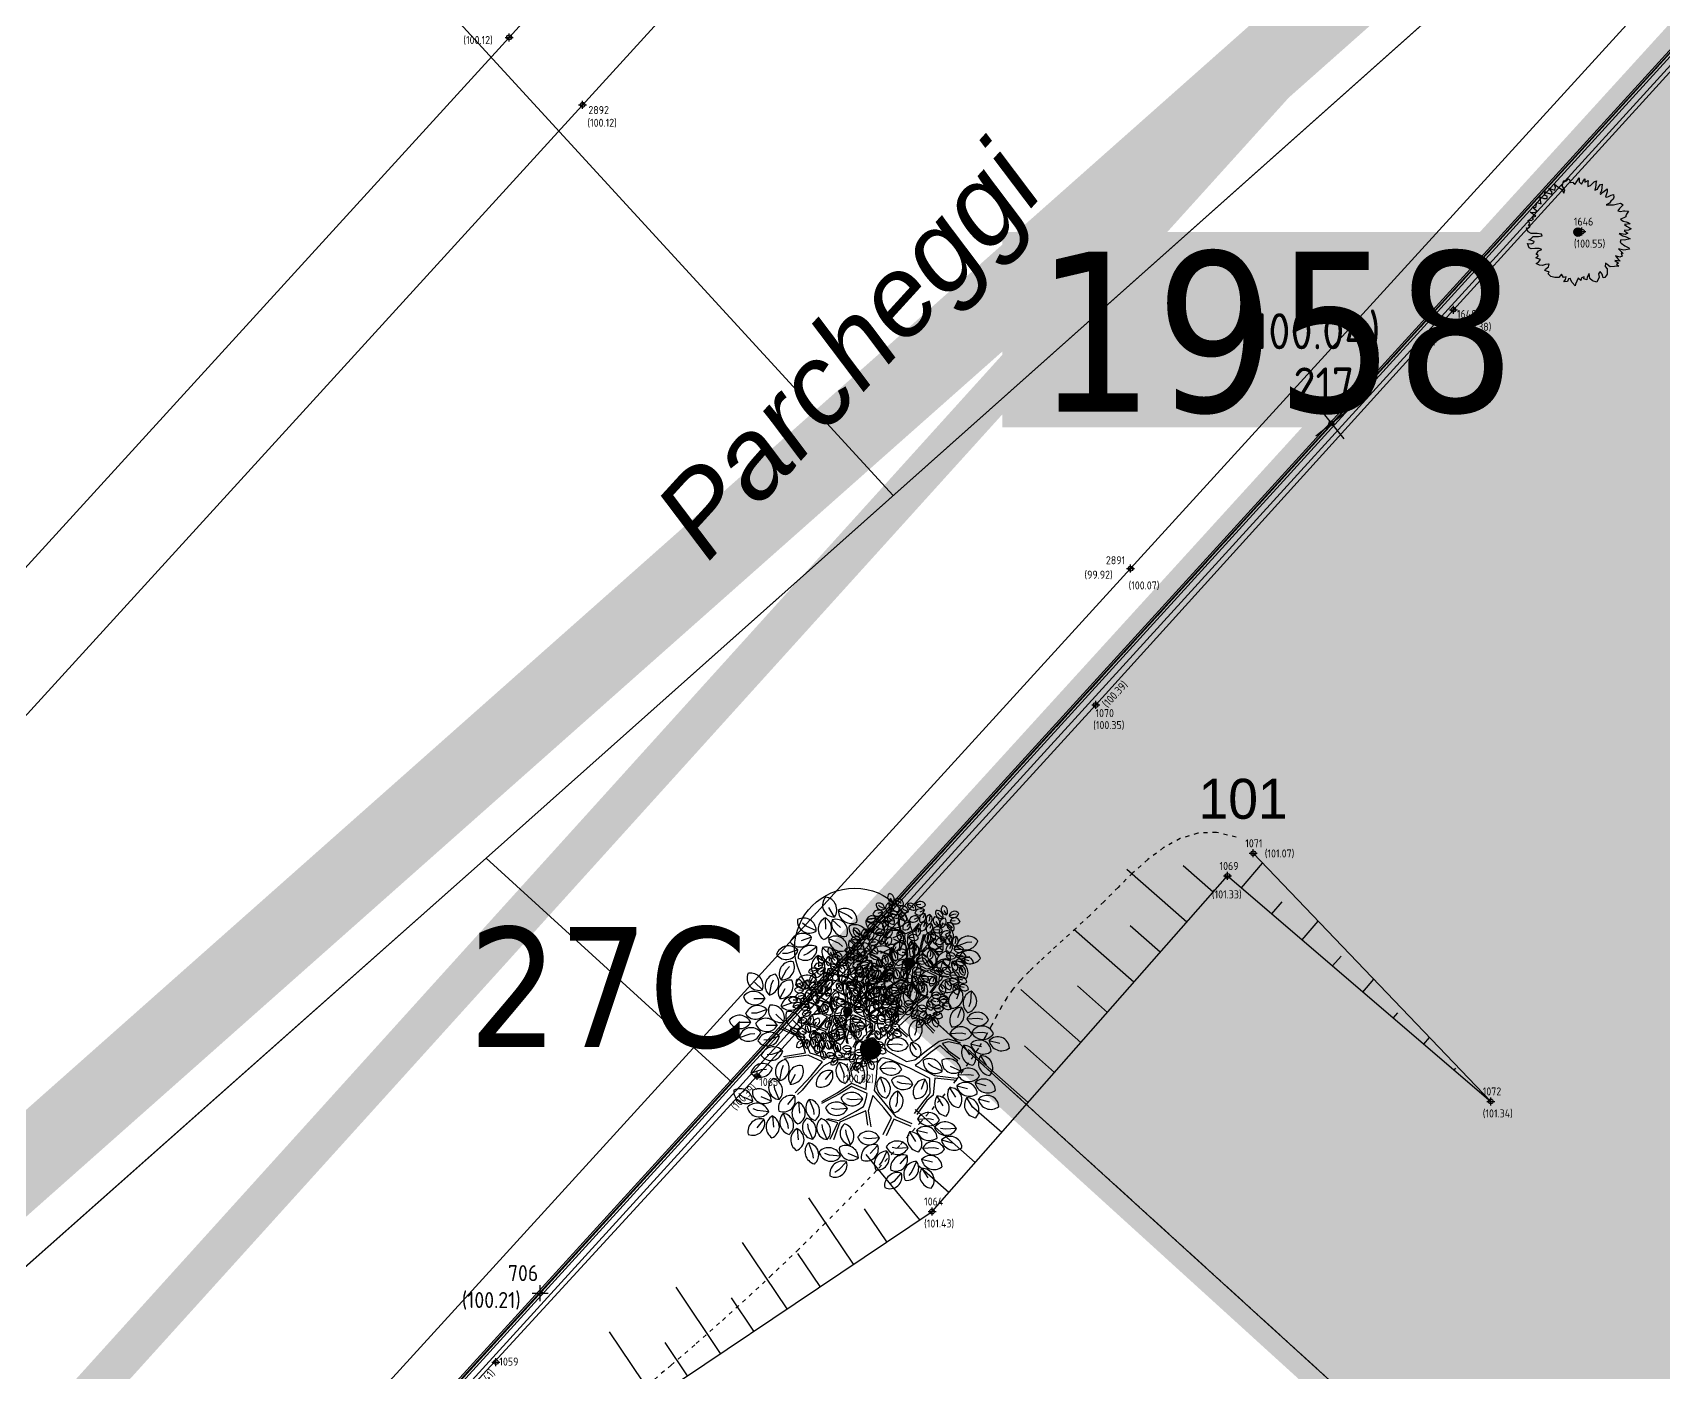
# Model space of a CAD drawing. Extents: x 9555 to 11275, y -8412 to -6382.
# Drawn here: x 10124.64 to 10165.41, y -8019.23 to -7985.74 of the extents above; entities that cross this region are included whole.
import ezdxf

# ---------------------------------------------------------------- set-up
doc = ezdxf.new("R2010")
doc.units = 0
doc.header["$MEASUREMENT"] = 0
doc.header["$XCLIPFRAME"] = 2
doc.header["$PDMODE"] = 33
doc.header["$PDSIZE"] = 0.12
for name, pattern in [('DASHEDX2', [1.5, 1, -0.5]), ('DOT2', [0.125, 0, -0.125]), ('PHANTOM2', [1.25, 0.625, -0.125, 0.125, -0.125, 0.125, -0.125]), ('TRATTEGGIATA', [0.75, 0.5, -0.25])]:
    doc.linetypes.add(name, pattern=pattern)
doc.layers.get('0').update_dxf_attribs({"color": 53, "lineweight": 50})
for name, color, linetype in [('01_PROG', 7, 'Continuous'), ('02_CAT', 7, 'Continuous'), ('Conf Lotti-Retino', 253, 'Continuous'), ('Conf Lotti_xLIMITE Comparto', 30, 'DASHEDX2'), ('Conf-N', 7, 'Continuous'), ('Conf-P', 2, 'Continuous'), ('Conf_PropPlla(1^Visura)-03_Retino', 81, 'Continuous'), ('Fgl-Cat_Txt-DivisioneAllegati', 161, 'DASHEDX2'), ('GE_9632-NOME_P', 8, 'Continuous'), ('GE_9632-PUNTI', 8, 'Continuous'), ('GE_9632-QUOTE_P', 8, 'Continuous'), ('GE_9632-SIMBOLI', 8, 'Continuous'), ('GEI-Nome_P', 6, 'Continuous'), ('GEI-Punti', 7, 'Continuous'), ('Gei-Punti_3D', 3, 'Continuous'), ('GEI-Quote_P', 3, 'Continuous'), ('GEI-Simboli', 6, 'Continuous'), ('Immagine', 181, 'Continuous'), ('Ril-Albero', 104, 'Continuous'), ('Ril-Muro', 6, 'Continuous'), ('Ril-Strada', 4, 'Continuous'), ('Ril_PQ1-Ciglio', 72, 'Continuous'), ('Ril_PQ1-CLV', 62, 'DOT2'), ('Ril_PQ1-Piede', 74, 'Continuous'), ('Ril_PQ1-Scarpate', 65, 'Continuous')]:
    doc.layers.add(name, color=color, linetype=linetype)
for name, color, linetype, lineweight in [('Conf Lotti', 2, 'PHANTOM2', 30), ('Fgl.957C_Estratto', 154, 'Continuous', 30), ('Fgl.957E_Estratto', 5, 'Continuous', 30), ('Fr02 Fgl. 957E', 150, 'Continuous', 30), ('Ril-Albero_Tronco', 3, 'Continuous', 35), ('x Area Rilievo', 1, 'Continuous', 15)]:
    doc.layers.add(name, color=color, linetype=linetype, lineweight=lineweight)
doc.layers.add('Gei-Nome_p(OFF)', color=251, linetype='Continuous', plot=False)
doc.styles.add('ArialCorsivo', font='ariali.ttf')
doc.styles.get("Standard").update_dxf_attribs({"font": 'isocp.shx'})
doc.styles.add('Tahoma', font='tahoma.ttf')
doc.styles.add('Univcl', font='UNIVCL.shx')
picture_1 = doc.add_image_def('image2.png', size_in_pixel=(4950, 3510))
picture_2 = doc.add_image_def('image3.png', size_in_pixel=(3510, 4950))

# ---------------------------------------------------------------- blocks, each defined once
blk = doc.blocks.new('ALB_02Generico')
at = {"layer": 'Ril-Albero'}
blk.add_lwpolyline([(-0.088, 1.527), (-0.035, 1.617), (0.037, 1.727), (0.041, 1.607), (0.111, 1.534), (0.164, 1.623), (0.226, 1.697), (0.221, 1.593), (0.332, 1.652), (0.317, 1.564), (0.314, 1.459), (0.4, 1.486), (0.516, 1.609), (0.591, 1.64), (0.569, 1.567), (0.568, 1.515), (0.562, 1.411), (0.54, 1.338), (0.627, 1.365), (0.645, 1.425), (0.726, 1.519), (0.77, 1.532), (0.749, 1.328), (0.707, 1.236), (0.724, 1.204), (0.744, 1.224), (0.799, 1.274), (0.885, 1.34), (0.935, 1.378), (0.933, 1.286), (0.904, 1.189), (0.886, 1.128), (0.923, 1.117), (0.981, 1.139), (1.06, 1.181), (1.132, 1.199), (1.147, 1.115), (1.129, 1.055), (1.054, 0.985), (1.008, 0.92), (0.901, 0.872), (1.137, 0.868), (1.267, 0.907), (1.363, 0.919), (1.441, 0.869), (1.329, 0.757), (1.279, 0.68), (1.364, 0.654), (1.451, 0.681), (1.502, 0.678), (1.62, 0.669), (1.55, 0.571), (1.535, 0.523), (1.525, 0.487), (1.462, 0.453), (1.359, 0.418), (1.444, 0.353), (1.542, 0.324), (1.601, 0.306), (1.667, 0.259), (1.492, 0.245), (1.553, 0.188), (1.642, 0.134), (1.699, 0.104), (1.62, 0.062), (1.472, 0.054), (1.546, -0.009), (1.591, -0.035), (1.513, -0.077), (1.312, -0.043), (1.434, -0.119), (1.543, -0.152), (1.668, -0.216), (1.486, -0.254), (1.37, -0.245), (1.348, -0.318), (1.376, -0.353), (1.496, -0.442), (1.621, -0.507), (1.649, -0.541), (1.466, -0.579), (1.293, -0.539), (1.45, -0.679), (1.386, -0.673), (1.408, -0.773), (1.333, -0.802), (1.2, -0.762), (1.279, -0.852), (1.35, -0.926), (1.184, -0.902), (1.291, -0.987), (1.228, -1.022), (1.302, -1.083), (1.03, -1.107), (0.932, -1.037), (0.879, -0.994), (0.875, -1.099), (0.932, -1.17), (0.932, -1.342), (0.859, -1.451), (0.804, -1.461), (0.773, -1.345), (0.706, -1.26), (0.656, -1.337), (0.68, -1.437), (0.603, -1.599), (0.471, -1.559), (0.377, -1.478), (0.356, -1.326), (0.296, -1.439), (0.283, -1.528), (0.189, -1.487), (0.196, -1.423), (0.117, -1.465), (0.091, -1.549), (0.008, -1.471), (-0.074, -1.658), (-0.092, -1.719), (-0.179, -1.613), (-0.222, -1.535), (-0.231, -1.479), (-0.303, -1.496), (-0.328, -1.581), (-0.448, -1.585), (-0.399, -1.508), (-0.373, -1.423), (-0.46, -1.449), (-0.519, -1.339), (-0.604, -1.446), (-0.736, -1.445), (-0.859, -1.42), (-0.95, -1.327), (-0.921, -1.271), (-0.969, -1.256), (-1.053, -1.23), (-1.039, -1.182), (-0.938, -1.107), (-0.912, -1.023), (-0.94, -1.027), (-1.035, -1.037), (-1.135, -1.061), (-1.227, -1.059), (-1.328, -1.002), (-1.261, -0.957), (-1.196, -0.87), (-1.257, -0.852), (-1.342, -0.826), (-1.266, -0.757), (-1.283, -0.725), (-1.333, -0.71), (-1.26, -0.601), (-1.153, -0.553), (-1.237, -0.528), (-1.37, -0.528), (-1.49, -0.531), (-1.558, -0.497), (-1.61, -0.362), (-1.494, -0.372), (-1.407, -0.345), (-1.393, -0.296), (-1.478, -0.271), (-1.561, -0.245), (-1.498, -0.211), (-1.425, -0.141), (-1.253, -0.14), (-1.141, -0.122), (-1.163, -0.062), (-1.303, -0.046), (-1.488, -0.044), (-1.589, 0.013), (-1.644, 0.136), (-1.58, 0.13), (-1.525, 0.18), (-1.582, 0.21), (-1.529, 0.259), (-1.583, 0.382), (-1.496, 0.368), (-1.417, 0.41), (-1.467, 0.466), (-1.347, 0.508), (-1.519, 0.639), (-1.379, 0.624), (-1.312, 0.669), (-1.458, 0.793), (-1.342, 0.785), (-1.308, 0.946), (-1.175, 0.906), (-1.212, 1.128), (-1.083, 1.076), (-0.98, 1.071), (-0.982, 1.151), (-1.078, 1.18), (-1.042, 1.301), (-0.977, 1.255), (-0.879, 1.225), (-0.844, 1.215), (-0.826, 1.275), (-0.933, 1.401), (-0.848, 1.375), (-0.739, 1.342), (-0.714, 1.427), (-0.749, 1.53), (-0.642, 1.444), (-0.52, 1.368), (-0.452, 1.242), (-0.419, 1.35), (-0.499, 1.481), (-0.448, 1.65), (-0.42, 1.615), (-0.359, 1.636), (-0.302, 1.698), (-0.273, 1.663), (-0.243, 1.588), (-0.147, 1.598), (-0.145, 1.559)], close=True, dxfattribs=at)
at = {"layer": 'Ril-Albero', "const_width": 0.113, "flags": 128}
blk.add_lwpolyline([(-0.056, 0, 1), (0.056, 0, 1)], format="xyb", close=True, dxfattribs=at)
blk = doc.blocks.new('ALB_OLMO')
at = {"layer": 'Ril-Albero'}
h = blk.add_hatch(color=256, dxfattribs=at)
edge = h.paths.add_edge_path()
edge.add_arc((0, 0), 0.1, 0, 360)
for p, q in [((-0.491, 1.416), (-0.485, 1.295)), ((-0.389, 1.424), (-0.449, 1.529)), ((-0.348, 1.494), (-0.238, 1.442)), ((-0.238, 1.442), (-0.199, 1.408)), ((-0.695, 1.326), (-0.735, 1.359)), ((-0.585, 1.275), (-0.695, 1.326)), ((-0.414, 1.396), (-0.325, 1.313)), ((-0.139, 1.255), (-0.179, 1.288)), ((-0.029, 1.204), (-0.139, 1.255)), ((-0.052, 1.384), (0.058, 1.331)), ((0.058, 1.331), (0.097, 1.298)), ((0.14, 1.382), (0.261, 1.387)), ((0.347, 1.248), (0.237, 1.197)), ((0.872, 1.134), (0.811, 1.239)), ((-0.784, 1.069), (-0.899, 1.032)), ((-0.636, 1.206), (-0.75, 1.167)), ((-0.58, 1.102), (-0.677, 1.029)), ((-0.519, 1.096), (-0.431, 1.013)), ((-0.453, 1.194), (-0.344, 1.142)), ((-0.344, 1.142), (-0.304, 1.108)), ((-0.23, 1.174), (-0.142, 1.091)), ((0.216, 1.08), (0.106, 1.029)), ((0.357, 1.169), (0.314, 1.056)), ((0.473, 1.146), (0.466, 1.025)), ((0.691, 1.14), (0.662, 1.184)), ((0.78, 1.059), (0.691, 1.14)), ((0.928, 1.111), (1.042, 1.152)), ((1.042, 1.152), (1.094, 1.156)), ((-0.899, 1.032), (-0.951, 1.029)), ((-0.909, 0.853), (-0.874, 0.891)), ((-0.677, 1.029), (-0.725, 1.01)), ((-0.565, 1.008), (-0.56, 0.887)), ((0.011, 0.952), (-0.067, 0.859)), ((0.369, 0.97), (0.326, 0.856)), ((0.466, 1.025), (0.45, 0.975)), ((0.517, 0.927), (0.474, 0.813)), ((0.684, 0.877), (0.624, 0.981)), ((0.752, 0.835), (0.782, 0.952)), ((0.884, 0.943), (0.974, 0.862)), ((0.951, 0.995), (1.073, 0.999)), ((-1.166, 0.638), (-1.254, 0.721)), ((-1.07, 0.7), (-1.049, 0.747)), ((-0.966, 0.746), (-0.909, 0.853)), ((-0.811, 0.693), (-0.697, 0.732)), ((-0.697, 0.732), (-0.645, 0.735)), ((-0.549, 0.601), (-0.493, 0.708)), ((-0.493, 0.708), (-0.458, 0.746)), ((-0.287, 0.72), (-0.208, 0.628)), ((0.207, 0.82), (0.205, 0.728)), ((0.51, 0.728), (0.563, 0.652)), ((0.542, 0.784), (0.663, 0.787)), ((0.663, 0.787), (0.714, 0.775)), ((0.96, 0.728), (0.85, 0.677)), ((0.974, 0.862), (1.002, 0.819)), ((-1.138, 0.543), (-1.259, 0.541)), ((-1.09, 0.581), (-1.07, 0.7)), ((-0.978, 0.544), (-0.922, 0.652)), ((-0.674, 0.436), (-0.654, 0.555)), ((-0.654, 0.555), (-0.633, 0.602)), ((-0.208, 0.628), (-0.186, 0.581)), ((-0.025, 0.604), (0.096, 0.607)), ((0.433, 0.582), (0.417, 0.533)), ((0.44, 0.703), (0.433, 0.582)), ((0.829, 0.56), (0.719, 0.509)), ((0.97, 0.65), (0.927, 0.536)), ((1.086, 0.626), (1.079, 0.505)), ((-1.232, 0.388), (-1.284, 0.385)), ((-1.117, 0.426), (-1.232, 0.388)), ((-0.936, 0.292), (-1.024, 0.376)), ((-0.966, 0.46), (-0.851, 0.499)), ((-0.851, 0.499), (-0.8, 0.503)), ((-0.561, 0.399), (-0.506, 0.507)), ((-0.369, 0.283), (-0.313, 0.391)), ((0.047, 0.513), (0.045, 0.42)), ((0.157, 0.415), (0.15, 0.294)), ((0.982, 0.45), (0.939, 0.336)), ((1.079, 0.505), (1.063, 0.455)), ((-1.292, 0.286), (-1.413, 0.285)), ((-1.005, 0.254), (-1.127, 0.252)), ((-0.749, 0.223), (-0.837, 0.306)), ((-0.612, 0.188), (-0.567, 0.076)), ((-0.387, 0.276), (-0.341, 0.163)), ((-0.056, 0.248), (-0.177, 0.247)), ((0.492, 0.195), (0.476, 0.145)), ((0.499, 0.316), (0.492, 0.195)), ((1.039, 0.324), (1.16, 0.331)), ((1.092, 0.175), (1.213, 0.182)), ((1.16, 0.331), (1.211, 0.32)), ((1.213, 0.182), (1.264, 0.172)), ((-1.416, 0.125), (-1.301, 0.164)), ((-1.301, 0.164), (-1.249, 0.168)), ((-1.1, 0.099), (-1.152, 0.096)), ((-0.985, 0.137), (-1.1, 0.099)), ((-0.567, 0.076), (-0.56, 0.024)), ((-0.341, 0.163), (-0.334, 0.112)), ((0.174, 0.048), (0.295, 0.055)), ((0.295, 0.055), (0.346, 0.045)), ((0.439, 0.068), (0.492, -0.008)), ((0.858, 0.168), (0.979, 0.175)), ((0.979, 0.175), (1.03, 0.165)), ((1.004, 0.038), (1.068, -0.065)), ((1.081, 0.057), (1.199, 0.027)), ((1.279, 0.092), (1.396, 0.063)), ((-1.064, -0.058), (-1.116, -0.062)), ((-0.949, -0.02), (-1.064, -0.058)), ((-0.959, -0.223), (-0.938, -0.176)), ((-0.337, -0.145), (-0.291, -0.258)), ((-0.176, -0.145), (-0.13, -0.257)), ((0.664, -0.19), (0.623, -0.157)), ((1.187, -0.073), (1.25, -0.176)), ((-1.291, -0.262), (-1.176, -0.223)), ((-1.176, -0.223), (-1.124, -0.219)), ((-0.979, -0.342), (-0.959, -0.223)), ((-0.866, -0.379), (-0.811, -0.271)), ((-0.413, -0.237), (-0.491, -0.33)), ((-0.291, -0.258), (-0.285, -0.309)), ((0.1, -0.211), (0.221, -0.203)), ((0.103, -0.304), (0.148, -0.417)), ((0.221, -0.203), (0.272, -0.214)), ((0.588, -0.326), (0.545, -0.439)), ((0.774, -0.239), (0.664, -0.19)), ((0.976, -0.238), (0.865, -0.19)), ((0.941, -0.281), (1.062, -0.274)), ((1.062, -0.274), (1.113, -0.284)), ((-1.382, -0.515), (-1.422, -0.482)), ((-1.271, -0.565), (-1.382, -0.515)), ((-1.07, -0.563), (-1.181, -0.515)), ((-1.033, -0.435), (-1.04, -0.383)), ((-0.986, -0.547), (-1.033, -0.435)), ((-0.821, -0.505), (-0.898, -0.599)), ((0.148, -0.417), (0.155, -0.468)), ((0.292, -0.456), (0.286, -0.577)), ((0.337, -0.372), (0.289, -0.354)), ((0.458, -0.385), (0.337, -0.372)), ((0.717, -0.511), (0.78, -0.614)), ((0.854, -0.418), (0.917, -0.521)), ((0.931, -0.399), (1.048, -0.428)), ((1.128, -0.363), (1.246, -0.393)), ((-1.219, -0.666), (-1.268, -0.648)), ((-1.099, -0.678), (-1.219, -0.666)), ((-0.943, -0.695), (-0.897, -0.808)), ((-0.778, -0.572), (-0.768, -0.693)), ((-0.663, -0.544), (-0.617, -0.657)), ((-0.617, -0.657), (-0.611, -0.708)), ((-0.371, -0.652), (-0.422, -0.642)), ((-0.25, -0.644), (-0.371, -0.652)), ((-0.204, -0.549), (-0.255, -0.539)), ((-0.084, -0.541), (-0.204, -0.549)), ((0.286, -0.577), (0.27, -0.626)), ((1.036, -0.529), (1.1, -0.632)), ((1.163, -0.54), (1.281, -0.57)), ((-1.151, -0.758), (-1.229, -0.851)), ((-1.058, -0.723), (-1.049, -0.844)), ((-0.897, -0.808), (-0.891, -0.859)), ((-0.792, -0.86), (-0.782, -0.981)), ((-0.67, -0.862), (-0.677, -0.81)), ((-0.623, -0.974), (-0.67, -0.862)), ((-0.515, -0.866), (-0.522, -0.815)), ((-0.468, -0.978), (-0.515, -0.866)), ((-0.261, -0.924), (-0.268, -0.873)), ((0.498, -0.876), (0.615, -0.906)), ((0.508, -0.758), (0.629, -0.751)), ((0.629, -0.751), (0.68, -0.761)), ((0.806, -0.866), (0.756, -0.857)), ((0.927, -0.859), (0.806, -0.866)), ((-0.671, -1.014), (-0.625, -1.127)), ((-0.215, -1.036), (-0.261, -0.924)), ((-0.024, -0.969), (-0.075, -0.959)), ((0.097, -0.961), (-0.024, -0.969)), ((0.078, -1.038), (-0.003, -1.128)), ((0.421, -0.896), (0.484, -0.999)), ((0.766, -0.982), (0.883, -1.012)), ((-0.625, -1.127), (-0.619, -1.178)), ((-0.443, -1.146), (-0.492, -1.128)), ((-0.323, -1.158), (-0.443, -1.146)), ((-0.26, -1.217), (-0.342, -1.305)), ((-0.13, -1.175), (-0.242, -1.127)), ((0.127, -1.213), (0.094, -1.253)), ((0.177, -1.102), (0.127, -1.213)), ((0.285, -1.074), (0.235, -1.064)), ((0.406, -1.066), (0.285, -1.074)), ((0.396, -1.15), (0.315, -1.24)), ((0.495, -1.214), (0.445, -1.324)), ((0.551, -1.19), (0.668, -1.22)), ((0.561, -1.072), (0.682, -1.065)), ((0.682, -1.065), (0.733, -1.075)), ((-0.342, -1.305), (-0.386, -1.333)), ((0.332, -1.341), (0.25, -1.43)), ((0.445, -1.324), (0.412, -1.365)), ((0.553, -1.289), (0.617, -1.392)), ((0.25, -1.43), (0.206, -1.458))]:
    blk.add_line(p, q, dxfattribs=at)
for points in [[(-0.441, 0.823), (-0.241, 0.781), (-0.23, 0.83), (-0.266, 0.925), (-0.253, 1.057)], [(-0.242, 1.053), (-0.247, 0.926), (-0.219, 0.845), (-0.212, 0.789), (-0.105, 0.7), (-0.068, 0.707), (0.094, 0.771), (0.224, 0.937)], [(0.233, 0.916), (0.11, 0.741), (-0.043, 0.675), (-0.054, 0.486), (-0.023, 0.384), (-0.001, 0.262), (0.002, 0.185), (0.015, 0.157), (0.035, 0.166), (0.084, 0.109), (0.103, 0.109), (0.219, 0.215), (0.329, 0.672)], [(-0.368, 0.566), (-0.125, 0.452), (-0.105, 0.461), (-0.1, 0.528), (-0.11, 0.614), (-0.108, 0.669), (-0.143, 0.707), (-0.233, 0.766), (-0.443, 0.82)], [(-0.407, 0.364), (-0.453, 0.185), (-0.399, 0.054), (-0.359, -0.002), (-0.323, -0.037), (-0.262, -0.056), (-0.202, -0.032), (-0.186, -0.035), (-0.165, -0.026), (-0.164, 0.03), (-0.131, 0.077), (-0.087, 0.112), (-0.065, 0.143), (-0.041, 0.158), (-0.045, 0.199), (-0.049, 0.314), (-0.071, 0.376), (-0.079, 0.41), (-0.372, 0.56)], [(0.348, 0.672), (0.253, 0.271), (0.268, 0.265), (0.495, 0.508), (0.618, 0.591)], [(0.614, 0.565), (0.512, 0.492), (0.436, 0.391), (0.602, 0.321), (0.754, 0.411)], [(-0.702, 0.29), (-0.467, 0.205), (-0.426, 0.377)], [(0.681, 0.172), (0.586, 0.271), (0.582, 0.293), (0.433, 0.36), (0.303, 0.241), (0.411, 0.141)], [(0.761, 0.387), (0.608, 0.303), (0.614, 0.271), (0.694, 0.191)], [(-0.939, -0.082), (-0.701, -0.043), (-0.752, 0.119), (-0.985, 0.226)], [(-0.963, 0.239), (-0.725, 0.123), (-0.655, -0.043), (-0.48, -0.095), (-0.408, -0.066), (-0.375, -0.052), (-0.455, 0.135), (-0.486, 0.19), (-0.733, 0.279)], [(0.397, 0.128), (0.284, 0.221), (0.221, 0.158), (0.165, 0.098), (0.153, 0.06), (0.152, 0.033), (0.153, 0.014), (0.187, -0.024), (0.39, -0.134), (0.478, -0.116), (0.618, -0.004), (0.74, 0.084), (0.837, 0.109), (0.968, 0.069)], [(0.942, -0.128), (0.823, -0.031), (0.751, 0.039), (0.646, -0.037), (0.567, -0.103), (0.52, -0.15), (0.481, -0.179), (0.692, -0.285), (0.928, -0.315)], [(0.957, 0.053), (0.843, 0.077), (0.775, 0.06), (0.838, -0.017), (0.963, -0.105)], [(-0.812, -0.475), (-0.755, -0.413), (-0.641, -0.291), (-0.52, -0.138), (-0.675, -0.066), (-0.93, -0.102)], [(-0.527, -0.568), (-0.362, -0.473), (-0.206, -0.371), (-0.103, -0.411), (-0.047, -0.438), (-0.031, -0.255), (-0.038, -0.218), (-0.041, -0.169), (-0.079, -0.11), (-0.099, -0.105), (-0.22, -0.118), (-0.352, -0.119), (-0.441, -0.146), (-0.504, -0.182), (-0.625, -0.307), (-0.738, -0.443), (-0.787, -0.493)], [(0.473, -0.698), (0.578, -0.561), (0.633, -0.496), (0.645, -0.472), (0.642, -0.363), (0.64, -0.319), (0.423, -0.209), (0.208, -0.114), (0.136, -0.097), (0.113, -0.103), (0.071, -0.149), (0.06, -0.305), (0.039, -0.449), (0.269, -0.728), (0.445, -0.804)], [(0.933, -0.342), (0.695, -0.315), (0.677, -0.499), (0.608, -0.558), (0.499, -0.707)], [(-0.462, -0.749), (-0.342, -0.772), (-0.159, -0.671), (-0.077, -0.621), (-0.061, -0.585), (-0.043, -0.519), (-0.035, -0.482), (-0.206, -0.404), (-0.34, -0.488), (-0.528, -0.59)], [(0.138, -0.922), (0.227, -0.741), (0.143, -0.635), (0.024, -0.504), (-0.025, -0.667), (0.003, -0.841)], [(-0.028, -0.824), (-0.049, -0.668), (-0.331, -0.789), (-0.399, -0.98)], [(-0.436, -0.973), (-0.354, -0.796), (-0.474, -0.76)], [(0.437, -0.836), (0.253, -0.758), (0.169, -0.938)]]:
    blk.add_lwpolyline(points, dxfattribs=at)
for centre, radius, start, end in [((-0.391, 1.553), 0.127, 136.8126, 270.8625), ((-0.502, 1.503), 0.138, 325.1874, 82.5871), ((-0.724, 1.275), 0.138, 359.873, 117.2727), ((-0.427, 1.294), 0.138, 117.6841, 235.0838), ((-0.549, 1.302), 0.129, 289.7136, 63.0544), ((-0.274, 1.389), 0.129, 351.5176, 124.8584), ((-0.209, 1.493), 0.138, 179.4881, 296.8878), ((0.255, 1.325), 0.127, 19.0014, 153.0513), ((-0.735, 1.11), 0.138, 44.1224, 161.5221), ((-0.66, 1.38), 0.129, 171.9025, 305.2432), ((-0.282, 1.353), 0.138, 161.9336, 279.3333), ((-0.374, 1.273), 0.127, 333.5588, 107.6087), ((-0.104, 1.309), 0.129, 171.9025, 305.2432), ((-0.168, 1.204), 0.138, 359.873, 117.2727), ((0.022, 1.278), 0.129, 351.5176, 124.8584), ((0.087, 1.383), 0.138, 179.4881, 296.8878), ((0.258, 1.142), 0.138, 50.063, 167.4627), ((0.218, 1.259), 0.129, 222.0925, 355.4332), ((0.263, 1.446), 0.138, 207.3763, 324.776), ((0.74, 1.181), 0.129, 154.7715, 288.1122), ((0.648, 1.1), 0.138, 342.742, 100.1417), ((0.869, 1.262), 0.127, 136.8126, 270.8625), ((0.758, 1.213), 0.138, 325.1874, 82.5871), ((-0.885, 0.975), 0.138, 43.2193, 160.619), ((-0.91, 1.095), 0.129, 215.2487, 348.5895), ((-0.763, 1.228), 0.127, 215.7476, 349.7975), ((-0.645, 0.98), 0.138, 61.677, 179.0767), ((-0.707, 1.086), 0.129, 233.7065, 7.0472), ((-0.388, 1.053), 0.138, 161.9336, 279.3333), ((-0.48, 0.973), 0.127, 333.5588, 107.6087), ((-0.38, 1.089), 0.129, 351.5176, 124.8584), ((-0.315, 1.193), 0.138, 179.4881, 296.8878), ((-0.099, 1.131), 0.138, 161.9336, 279.3333), ((-0.19, 1.051), 0.127, 333.5588, 107.6087), ((0.127, 0.974), 0.138, 50.063, 167.4627), ((0.088, 1.09), 0.129, 222.0925, 355.4332), ((0.367, 1.032), 0.138, 94.3124, 211.7121), ((0.259, 1.086), 0.127, 265.9376, 39.9875), ((0.524, 1.017), 0.138, 111.867, 229.2667), ((0.403, 1.037), 0.129, 283.8965, 57.2372), ((0.682, 1.005), 0.127, 136.8126, 270.8625), ((0.571, 0.955), 0.138, 325.1874, 82.5871), ((1.055, 1.089), 0.129, 36.9603, 170.301), ((1.026, 1.208), 0.138, 224.9308, 342.3305), ((1.067, 0.937), 0.127, 19.0014, 153.0513), ((-0.857, 0.815), 0.129, 79.2165, 212.5572), ((-0.959, 0.884), 0.138, 267.187, 24.5867), ((-0.501, 0.886), 0.138, 117.6841, 235.0838), ((-0.623, 0.893), 0.129, 289.7136, 63.0544), ((-0.024, 0.818), 0.138, 75.3462, 192.7459), ((-0.11, 0.907), 0.129, 247.3757, 20.7165), ((0.38, 0.832), 0.138, 94.3124, 211.7121), ((0.271, 0.886), 0.127, 265.9376, 39.9875), ((0.528, 0.789), 0.138, 94.3124, 211.7121), ((0.419, 0.843), 0.127, 265.9376, 39.9875), ((0.841, 0.928), 0.129, 92.9675, 226.3082), ((0.726, 0.971), 0.138, 280.938, 38.3377), ((1.016, 0.903), 0.138, 163.1268, 280.5265), ((0.924, 0.821), 0.129, 335.1563, 108.497), ((1.074, 1.058), 0.138, 207.3763, 324.776), ((-1.204, 0.761), 0.129, 153.6813, 287.0221), ((-1.297, 0.682), 0.138, 341.6519, 99.0516), ((-1.009, 0.681), 0.129, 97.6742, 231.0149), ((-1.128, 0.714), 0.138, 285.6447, 43.0444), ((-0.871, 0.617), 0.127, 79.7153, 213.7652), ((-0.973, 0.682), 0.138, 268.0901, 25.4898), ((-0.685, 0.669), 0.129, 35.8702, 169.2109), ((-0.712, 0.788), 0.138, 223.8407, 341.2404), ((-0.441, 0.67), 0.129, 79.2165, 212.5572), ((-0.543, 0.739), 0.138, 267.187, 24.5867), ((-0.161, 0.663), 0.138, 155.3854, 272.7851), ((-0.263, 0.594), 0.129, 327.4148, 100.7556), ((0.25, 0.723), 0.106, 113.561, 230.9607), ((0.157, 0.735), 0.0974, 285.1862, 59.2361), ((0.602, 0.676), 0.106, 150.2277, 267.6274), ((0.521, 0.63), 0.0974, 321.8529, 95.9028), ((0.655, 0.724), 0.129, 18.5026, 151.8433), ((0.666, 0.846), 0.138, 206.4731, 323.8728), ((0.871, 0.623), 0.138, 50.063, 167.4627), ((0.832, 0.739), 0.129, 222.0925, 355.4332), ((-1.262, 0.483), 0.138, 25.9013, 143.301), ((-1.252, 0.604), 0.127, 197.5265, 331.5764), ((-0.84, 0.436), 0.129, 35.8702, 169.2109), ((-0.593, 0.535), 0.129, 97.6742, 231.0149), ((-0.711, 0.569), 0.138, 285.6447, 43.0444), ((-0.455, 0.472), 0.127, 79.7153, 213.7652), ((-0.557, 0.537), 0.138, 268.0901, 25.4898), ((0.089, 0.544), 0.129, 18.5026, 151.8433), ((0.099, 0.666), 0.138, 206.4731, 323.8728), ((0.491, 0.575), 0.138, 111.867, 229.2667), ((0.37, 0.595), 0.129, 283.8965, 57.2372), ((0.74, 0.454), 0.138, 50.063, 167.4627), ((0.701, 0.57), 0.129, 222.0925, 355.4332), ((0.98, 0.512), 0.138, 94.3124, 211.7121), ((0.872, 0.566), 0.127, 265.9376, 39.9875), ((1.138, 0.497), 0.138, 111.867, 229.2667), ((1.017, 0.517), 0.129, 283.8965, 57.2372), ((-1.416, 0.226), 0.138, 25.9013, 143.301), ((-1.218, 0.331), 0.138, 43.4559, 160.8556), ((-1.243, 0.451), 0.129, 215.4853, 348.8261), ((-0.973, 0.415), 0.129, 153.6813, 287.0221), ((-1.067, 0.336), 0.138, 341.6519, 99.0516), ((-0.866, 0.556), 0.138, 223.8407, 341.2404), ((-0.787, 0.346), 0.129, 153.6813, 287.0221), ((-0.88, 0.266), 0.138, 341.6519, 99.0516), ((-0.262, 0.355), 0.127, 79.7153, 213.7652), ((-0.364, 0.421), 0.138, 268.0901, 25.4898), ((0.089, 0.416), 0.106, 113.561, 230.9607), ((-0.003, 0.428), 0.0974, 285.1862, 59.2361), ((0.209, 0.287), 0.138, 111.867, 229.2667), ((0.088, 0.307), 0.129, 283.8965, 57.2372), ((0.993, 0.312), 0.138, 94.3124, 211.7121), ((0.884, 0.366), 0.127, 265.9376, 39.9875), ((1.154, 0.267), 0.129, 20.4813, 153.822), ((-1.406, 0.347), 0.127, 197.5265, 331.5764), ((-1.289, 0.101), 0.129, 35.8702, 169.2109), ((-1.316, 0.221), 0.138, 223.8407, 341.2404), ((-1.13, 0.193), 0.138, 25.9013, 143.301), ((-1.119, 0.314), 0.127, 197.5265, 331.5764), ((-1.085, 0.042), 0.138, 43.4559, 160.8556), ((-0.511, 0.094), 0.138, 137.1502, 254.5499), ((-0.629, 0.061), 0.129, 309.1797, 82.5205), ((-0.285, 0.182), 0.138, 137.1502, 254.5499), ((-0.403, 0.148), 0.129, 309.1797, 82.5205), ((-0.18, 0.188), 0.138, 25.9013, 143.301), ((-0.17, 0.309), 0.127, 197.5265, 331.5764), ((0.55, 0.187), 0.138, 111.867, 229.2667), ((0.429, 0.208), 0.129, 283.8965, 57.2372), ((0.973, 0.111), 0.129, 20.4813, 153.822), ((1.161, 0.389), 0.138, 208.4518, 325.8515), ((1.207, 0.118), 0.129, 20.4813, 153.822), ((-1.111, 0.162), 0.129, 215.4853, 348.8261), ((-1.049, -0.115), 0.138, 43.4559, 160.8556), ((0.29, -0.009), 0.129, 20.4813, 153.822), ((0.296, 0.114), 0.138, 208.4518, 325.8515), ((0.53, 0.016), 0.106, 150.2277, 267.6274), ((0.449, -0.03), 0.0974, 321.8529, 95.9028), ((0.979, 0.233), 0.138, 208.4518, 325.8515), ((1.12, -0.038), 0.138, 146.6478, 264.0475), ((1.009, -0.091), 0.129, 318.6773, 92.018), ((1.217, 0.083), 0.138, 190.8972, 308.2969), ((1.176, -0.031), 0.127, 2.5224, 136.5723), ((1.213, 0.241), 0.138, 208.4518, 325.8515), ((1.414, 0.119), 0.138, 190.8972, 308.2969), ((1.373, 0.004), 0.127, 2.5224, 136.5723), ((-1.164, -0.286), 0.129, 35.8702, 169.2109), ((-1.075, 0.005), 0.129, 215.4853, 348.8261), ((-0.898, -0.242), 0.129, 97.6742, 231.0149), ((-1.016, -0.209), 0.138, 285.6447, 43.0444), ((-0.236, -0.239), 0.138, 137.1502, 254.5499), ((-0.354, -0.273), 0.129, 309.1797, 82.5205), ((-0.074, -0.239), 0.138, 137.1502, 254.5499), ((-0.192, -0.272), 0.129, 309.1797, 82.5205), ((0.215, -0.267), 0.129, 20.4813, 153.822), ((0.698, -0.136), 0.129, 172.9108, 306.2516), ((0.636, -0.242), 0.138, 0.8814, 118.2811), ((0.838, -0.243), 0.138, 1.7845, 119.1842), ((0.897, -0.136), 0.127, 173.4097, 307.4596), ((1.302, -0.149), 0.138, 146.6478, 264.0475), ((1.191, -0.201), 0.129, 318.6773, 92.018), ((-1.191, -0.166), 0.138, 223.8407, 341.2404), ((-0.971, -0.419), 0.129, 129.5645, 262.9053), ((-1.088, -0.453), 0.138, 317.5351, 74.9348), ((-0.76, -0.306), 0.127, 79.7153, 213.7652), ((-0.862, -0.241), 0.138, 268.0901, 25.4898), ((-0.448, -0.371), 0.138, 75.3462, 192.7459), ((-0.534, -0.283), 0.129, 247.3757, 20.7165), ((0.204, -0.398), 0.138, 137.1502, 254.5499), ((0.222, -0.145), 0.138, 208.4518, 325.8515), ((0.086, -0.432), 0.129, 309.1797, 82.5205), ((0.327, -0.43), 0.138, 19.3391, 136.7388), ((0.353, -0.31), 0.129, 191.3685, 324.7093), ((0.598, -0.464), 0.138, 94.3124, 211.7121), ((0.489, -0.409), 0.127, 265.9376, 39.9875), ((1.057, -0.337), 0.129, 20.4813, 153.822), ((1.063, -0.215), 0.138, 208.4518, 325.8515), ((1.222, -0.451), 0.127, 2.5224, 136.5723), ((-1.347, -0.461), 0.129, 172.9108, 306.2516), ((-1.41, -0.567), 0.138, 0.8814, 118.2811), ((-1.149, -0.462), 0.127, 173.4097, 307.4596), ((-1.208, -0.568), 0.138, 1.7845, 119.1842), ((-0.856, -0.639), 0.138, 75.3462, 192.7459), ((-0.941, -0.551), 0.129, 247.3757, 20.7165), ((-0.205, -0.607), 0.138, 28.8366, 146.2363), ((0.344, -0.584), 0.138, 111.867, 229.2667), ((0.223, -0.564), 0.129, 283.8965, 57.2372), ((0.832, -0.587), 0.138, 146.6478, 264.0475), ((0.721, -0.639), 0.129, 318.6773, 92.018), ((0.969, -0.494), 0.138, 146.6478, 264.0475), ((0.858, -0.547), 0.129, 318.6773, 92.018), ((1.067, -0.373), 0.138, 190.8972, 308.2969), ((1.025, -0.487), 0.127, 2.5224, 136.5723), ((1.264, -0.337), 0.138, 190.8972, 308.2969), ((1.258, -0.628), 0.127, 2.5224, 136.5723), ((-1.229, -0.724), 0.138, 19.3391, 136.7388), ((-1.204, -0.604), 0.129, 191.3685, 324.7093), ((-0.842, -0.789), 0.138, 137.1502, 254.5499), ((-0.96, -0.823), 0.129, 309.1797, 82.5205), ((-0.71, -0.693), 0.138, 119.5957, 236.9954), ((-0.831, -0.69), 0.127, 291.2208, 65.2708), ((-0.561, -0.638), 0.138, 137.1502, 254.5499), ((-0.679, -0.672), 0.129, 309.1797, 82.5205), ((-0.371, -0.711), 0.138, 28.8366, 146.2363), ((-0.366, -0.588), 0.129, 200.8661, 334.2069), ((-0.199, -0.485), 0.129, 200.8661, 334.2069), ((0.624, -0.815), 0.129, 20.4813, 153.822), ((1.152, -0.605), 0.138, 146.6478, 264.0475), ((1.041, -0.657), 0.129, 318.6773, 92.018), ((1.299, -0.514), 0.138, 190.8972, 308.2969), ((-1.186, -0.891), 0.138, 75.3462, 192.7459), ((-1.271, -0.803), 0.129, 247.3757, 20.7165), ((-0.99, -0.843), 0.138, 119.5957, 236.9954), ((-1.111, -0.841), 0.127, 291.2208, 65.2708), ((-0.724, -0.98), 0.138, 119.5957, 236.9954), ((-0.845, -0.978), 0.127, 291.2208, 65.2708), ((-0.607, -0.846), 0.129, 129.5645, 262.9053), ((-0.725, -0.88), 0.138, 317.5351, 74.9348), ((-0.453, -0.851), 0.129, 129.5645, 262.9053), ((-0.57, -0.885), 0.138, 317.5351, 74.9348), ((-0.199, -0.909), 0.129, 129.5645, 262.9053), ((-0.317, -0.943), 0.138, 317.5351, 74.9348), ((0.633, -0.85), 0.138, 190.8972, 308.2969), ((0.592, -0.964), 0.127, 2.5224, 136.5723), ((0.63, -0.692), 0.138, 208.4518, 325.8515), ((0.806, -0.925), 0.138, 28.8366, 146.2363), ((0.812, -0.803), 0.129, 200.8661, 334.2069), ((-0.57, -1.108), 0.138, 137.1502, 254.5499), ((-0.688, -1.142), 0.129, 309.1797, 82.5205), ((-0.268, -1.18), 0.138, 1.7845, 119.1842), ((-0.024, -1.027), 0.138, 28.8366, 146.2363), ((-0.019, -0.905), 0.129, 200.8661, 334.2069), ((0.037, -1.17), 0.138, 73.0861, 190.4858), ((-0.044, -1.079), 0.129, 245.1155, 18.4563), ((0.285, -1.132), 0.138, 28.8366, 146.2363), ((0.291, -1.01), 0.129, 200.8661, 334.2069), ((0.536, -0.972), 0.138, 146.6478, 264.0475), ((0.425, -1.024), 0.129, 318.6773, 92.018), ((0.677, -1.129), 0.129, 20.4813, 153.822), ((0.902, -0.956), 0.138, 190.8972, 308.2969), ((0.86, -1.07), 0.127, 2.5224, 136.5723), ((-0.453, -1.204), 0.138, 19.3391, 136.7388), ((-0.428, -1.084), 0.129, 191.3685, 324.7093), ((-0.302, -1.348), 0.138, 72.1829, 189.5826), ((-0.383, -1.255), 0.129, 244.2124, 17.5531), ((-0.208, -1.073), 0.129, 173.814, 307.1547), ((0.179, -1.24), 0.138, 90.6406, 208.0403), ((0.073, -1.178), 0.129, 262.6701, 36.0109), ((0.355, -1.282), 0.138, 73.0861, 190.4858), ((0.274, -1.192), 0.127, 244.7112, 18.7611), ((0.497, -1.352), 0.138, 90.6406, 208.0403), ((0.391, -1.29), 0.129, 262.6701, 36.0109), ((0.686, -1.164), 0.138, 190.8972, 308.2969), ((0.645, -1.278), 0.127, 2.5224, 136.5723), ((0.683, -1.006), 0.138, 208.4518, 325.8515), ((0.29, -1.473), 0.138, 72.1829, 189.5826), ((0.21, -1.38), 0.129, 244.2124, 17.5531), ((0.669, -1.365), 0.138, 146.6478, 264.0475), ((0.558, -1.418), 0.129, 318.6773, 92.018)]:
    blk.add_arc(centre, radius, start, end, dxfattribs=at)
blk = doc.blocks.new('P-Lotto')
at = {"layer": 'Conf-N'}
blk.add_circle((0, 0), 1.5, dxfattribs=at)
at = {"layer": 'Conf-P'}
blk.add_point((0, 0), dxfattribs=at)
blk = doc.blocks.new('20043-1_Prog-Confini')
at = {"layer": 'Conf Lotti-Retino'}
blk.add_hatch(color=41, dxfattribs=at).paths.add_polyline_path([(10195.694, -7953.18), (10249.907, -8002.481), (10199.446, -8057.968), (10145.19, -8008.626)])
at = {"layer": 'Conf Lotti'}
blk.add_line((10145.19, -8008.626), (10220.161, -8076.806), dxfattribs=at)
blk.add_lwpolyline([(10145.19, -8008.626), (10195.694, -7953.18)], dxfattribs=at)
at = {"layer": 'Conf Lotti_xLIMITE Comparto', "const_width": 1}
blk.add_lwpolyline([(10220.161, -8076.806), (10388.565, -7891.63), (10442.571, -7940.744), (10443.955, -7939.223), (10542.721, -8029.042), (10562.905, -8006.848), (10508.899, -7957.733), (10535.138, -7928.88), (10501.476, -7898.267), (10547.189, -7848.002), (10411.97, -7725.031), (10340.578, -7745.23), (10225.512, -7871.756), (10219.572, -7866.354), (10165.524, -7925.785), (10195.694, -7953.18), (10145.19, -8008.626)], close=True, dxfattribs=at)
at = {"layer": 'Conf-P'}
blk.add_blockref('P-Lotto', (10145.19, -8008.626), dxfattribs=at)
at = {"layer": 'Conf-N', "style": 'Tahoma'}
blk.add_text('27C', height=3, dxfattribs=at).set_placement((10135.532, -8011.099))
blk = doc.blocks.new('-Fgl. 957E Estratto Foglio Intero_PostFR2')
at = {"layer": 'Immagine'}
image = blk.add_image(picture_1, insert=(9917.284, -8422.509), size_in_units=(838.183, 594.348), rotation=0.00109, dxfattribs=at)
image.set_boundary_path([(308.756, 193.629), (4680.161, 3410.458)])
image.dxf.flags = 15
blk = doc.blocks.new('-Fgl. 958 Estratto Foglio Intero_PostFR3')
at = {"layer": 'Immagine'}
image = blk.add_image(picture_2, insert=(9716.786, -8308.175), size_in_units=(1485.814, 2095.379), rotation=-0.001044, dxfattribs=at)
image.set_boundary_path([(486.986, 415.0435), (2987.88, 4584.8433)])
image.dxf.flags = 15
blk = doc.blocks.new('- Fogli_Unione (Estratti_20043_SpostatoComeAll.957E_SuRIL_PostFR1-FR2-FR3 (2021-02-08)')
for name in ['-Fgl. 958 Estratto Foglio Intero_PostFR3', '-Fgl. 957E Estratto Foglio Intero_PostFR2']:
    blk.add_blockref(name, (0, 0))
blk = doc.blocks.new('2493-1_PostFRAZ')
at = {"layer": 'Conf_PropPlla(1^Visura)-03_Retino'}
h = blk.add_hatch(color=256, dxfattribs=at)
h.dxf.hatch_style = 2
h.paths.add_polyline_path([(10162.439, -7990.724), (10148.88, -7990.724), (10148.88, -7995.609), (10162.439, -7995.609)])
at = {"layer": 'Fgl-Cat_Txt-DivisioneAllegati', "const_width": 2}
blk.add_lwpolyline([(10228.586, -7853.468), (10162.698, -7925.92), (10192.91, -7953.353), (10072.999, -8059.629), (10057.864, -8046.235), (10041.285, -8064.108), (10030.149, -8071.975), (9972.714, -8134.103)], dxfattribs=at)
at = {"layer": 'Fgl.957C_Estratto'}
for points in [[(10146.154, -7997.313), (10104.745, -7952.179), (10072.089, -7959.768), (10065.308, -7954.228)], [(10072.951, -8062.257), (10135.98, -8006.376), (10195.694, -7953.18)]]:
    blk.add_lwpolyline(points, dxfattribs=at)
at = {"layer": 'Fgl.957E_Estratto'}
for points in [[(10195.694, -7953.18), (10135.98, -8006.376), (10055.535, -8077.698), (9990.365, -8150.487), (10203.253, -8346.254), (10255.466, -8393.789), (10405.812, -8288.049), (10404.165, -8285.636), (10413.29, -8279.33), (10414.982, -8281.676), (10491.483, -8229.14), (10489.659, -8226.497), (10499.645, -8220.001), (10501.423, -8222.098), (10579.344, -8168.071), (10701.597, -8098.12)], [(10135.98, -8006.376), (10142.131, -8011.985)], [(10084.674, -8075.065), (10142.131, -8011.985)]]:
    blk.add_lwpolyline(points, dxfattribs=at)
at = {"layer": 'Fr02 Fgl. 957E'}
blk.add_line((10145.19, -8008.626), (10220.161, -8076.806), dxfattribs=at)
at = {"layer": 'Fr02 Fgl. 957E', "color": 140}
blk.add_lwpolyline([(10142.131, -8011.985), (10195.694, -7953.18)], dxfattribs=at)
at = {"layer": '02_CAT'}
blk.add_blockref('- Fogli_Unione (Estratti_20043_SpostatoComeAll.957E_SuRIL_PostFR1-FR2-FR3 (2021-02-08)', (2.401, 6.764), dxfattribs=at)
at = {"layer": 'Fgl.957E_Estratto', "style": 'Tahoma'}
blk.add_text('1958', height=4, dxfattribs=at).set_placement((10149.702, -7995.214))

msp = doc.modelspace()

# ---------------------------------------------------------------- linework, layer by layer
at = {"layer": 'GE_9632-PUNTI'}
msp.add_point((10157.107, -7995.506), dxfattribs=at)
at = {"layer": 'GE_9632-SIMBOLI'}
for p, q in [((10156.716, -7995.818), (10157.498, -7995.195)), ((10156.796, -7995.115), (10157.419, -7995.897))]:
    msp.add_line(p, q, dxfattribs=at)
at = {"layer": 'Gei-Nome_p(OFF)'}
msp.add_point((10138.39, -7987.545), dxfattribs=at)
at = {"layer": 'GEI-Punti'}
for p in [(10136.554, -7985.858), (10163.369, -7990.713), (10160.157, -7992.666), (10152.088, -7999.139), (10151.218, -8002.547), (10155.155, -8006.255), (10154.511, -8006.822), (10146.523, -8009.117), (10144.992, -8010.301), (10145.509, -8011.382), (10142.753, -8011.821), (10161.091, -8012.457), (10147.126, -8015.209), (10137.326, -8017.249), (10136.223, -8018.972)]:
    msp.add_point(p, dxfattribs=at)
at = {"layer": 'Gei-Punti_3D'}
for p in [(10136.554, -7985.858, 100.12), (10138.39, -7987.545, 100.118), (10163.369, -7990.713, 100.551), (10160.157, -7992.666, 100.376), (10152.088, -7999.139, 99.921), (10151.218, -8002.547, 100.393), (10155.155, -8006.255, 101.074), (10154.511, -8006.822, 101.325), (10146.523, -8009.117, 100.503), (10144.992, -8010.301, 100.43), (10145.509, -8011.382, 100.821), (10142.753, -8011.821, 100.388), (10161.091, -8012.457, 101.343), (10147.126, -8015.209, 101.432), (10137.326, -8017.249, 100.207), (10136.223, -8018.972, 100.413)]:
    msp.add_point(p, dxfattribs=at)
at = {"layer": 'GEI-Simboli'}
for p, q in [((10136.454, -7985.858), (10136.654, -7985.858)), ((10136.554, -7985.958), (10136.554, -7985.758)), ((10138.29, -7987.545), (10138.49, -7987.545)), ((10138.39, -7987.645), (10138.39, -7987.445)), ((10163.269, -7990.713), (10163.469, -7990.713)), ((10163.369, -7990.813), (10163.369, -7990.613)), ((10160.157, -7992.766), (10160.157, -7992.566)), ((10160.057, -7992.666), (10160.257, -7992.666)), ((10151.988, -7999.139), (10152.188, -7999.139)), ((10152.088, -7999.239), (10152.088, -7999.039)), ((10151.118, -8002.547), (10151.318, -8002.547)), ((10151.218, -8002.647), (10151.218, -8002.447)), ((10155.055, -8006.255), (10155.255, -8006.255)), ((10155.155, -8006.355), (10155.155, -8006.155)), ((10154.411, -8006.822), (10154.611, -8006.822)), ((10154.511, -8006.922), (10154.511, -8006.722)), ((10146.423, -8009.117), (10146.623, -8009.117)), ((10146.523, -8009.217), (10146.523, -8009.017)), ((10144.892, -8010.301), (10145.092, -8010.301)), ((10144.992, -8010.401), (10144.992, -8010.201)), ((10145.409, -8011.382), (10145.609, -8011.382)), ((10145.509, -8011.482), (10145.509, -8011.282)), ((10142.753, -8011.921), (10142.753, -8011.721)), ((10142.653, -8011.821), (10142.853, -8011.821)), ((10160.991, -8012.457), (10161.191, -8012.457)), ((10161.091, -8012.557), (10161.091, -8012.357)), ((10147.026, -8015.209), (10147.226, -8015.209)), ((10147.126, -8015.309), (10147.126, -8015.109)), ((10137.326, -8017.449), (10137.326, -8017.049)), ((10137.127, -8017.249), (10137.526, -8017.249)), ((10136.123, -8018.972), (10136.323, -8018.972)), ((10136.223, -8019.072), (10136.223, -8018.872))]:
    msp.add_line(p, q, dxfattribs=at)
at = {"layer": 'Ril-Albero_Tronco'}
for centre, radius in [((10163.27, -7990.726), 0.1), ((10146.564, -8008.999), 0.125), ((10145.019, -8010.205), 0.1), ((10145.588, -8011.145), 0.25)]:
    msp.add_circle(centre, radius, dxfattribs=at)
at = {"layer": 'Ril-Muro'}
for points in [[(10165.781, -7925.909), (10195.663, -7953.205), (10084.802, -8074.854), (10056.835, -8049.404)], [(10087.166, -8072.73), (10128.863, -8026.942), (10142.753, -8011.821), (10151.218, -8002.547), (10160.157, -7992.666), (10196.086, -7953.186)]]:
    msp.add_lwpolyline(points, dxfattribs=at)
at = {"layer": 'Ril-Muro', "color": 4}
msp.add_lwpolyline([(10165.754, -7925.936), (10195.606, -7953.208), (10084.793, -8074.805), (10056.849, -8049.352)], dxfattribs=at)
at = {"layer": 'Ril-Muro', "color": 7}
msp.add_lwpolyline([(10188.5, -7946.561), (10195.768, -7953.201), (10084.83, -8074.936), (10084.94, -8075.037), (10195.98, -7953.192), (10188.601, -7946.45)], dxfattribs=at)
at = {"layer": 'Ril-Strada'}
msp.add_lwpolyline([(9971.896, -8134.389), (10028.91, -8071.822), (10039.211, -8065.018), (10065.42, -8036.232), (10067.269, -8037.915), (10057.666, -8048.462), (10084.75, -8073.467), (10110.887, -8044.31), (10152.088, -7999.139), (10193.966, -7953.226), (10164.619, -7926.555), (10153.614, -7938.634, -0.961679), (10151.837, -7936.873), (10168.891, -7918.162)], format="xyb", dxfattribs=at)
msp.add_lwpolyline([(10174.553, -7944.093), (10136.554, -7985.858), (10105.312, -8020.098, 1), (10107.108, -8021.849), (10176.433, -7945.813, 1)], format="xyb", close=True, dxfattribs=at)
at = {"layer": 'Ril_PQ1-Ciglio'}
msp.add_lwpolyline([(10084.997, -8076.374), (10086.289, -8076.848), (10089.48, -8074.76), (10093.477, -8070.883), (10104.001, -8059.414), (10112.545, -8049.527), (10122.157, -8038.978), (10130.703, -8029.251), (10138.023, -8021.321), (10147.126, -8015.209), (10154.511, -8006.822), (10161.091, -8012.457)], dxfattribs=at)
at = {"layer": 'Ril_PQ1-CLV'}
msp.add_lwpolyline([(10154.726, -8005.852), (10154.232, -8005.733), (10153.767, -8005.753), (10153.329, -8005.887), (10152.914, -8006.113), (10152.519, -8006.407), (10152.14, -8006.746), (10151.774, -8007.107), (10151.418, -8007.467), (10151.068, -8007.807), (10150.729, -8008.124), (10150.403, -8008.42), (10150.097, -8008.697), (10149.814, -8008.957), (10149.558, -8009.202), (10149.333, -8009.434), (10149.145, -8009.654), (10148.993, -8009.866), (10148.866, -8010.078), (10148.747, -8010.3), (10148.621, -8010.543), (10148.471, -8010.816), (10148.282, -8011.13), (10148.039, -8011.494), (10147.724, -8011.919), (10147.327, -8012.41), (10146.856, -8012.96), (10146.321, -8013.556), (10145.736, -8014.185), (10145.111, -8014.836), (10144.459, -8015.496), (10143.792, -8016.153), (10143.121, -8016.795), (10142.459, -8017.41), (10141.813, -8017.994), (10141.192, -8018.542), (10140.605, -8019.05), (10140.059, -8019.514)], dxfattribs=at)
at = {"layer": 'Ril_PQ1-Piede'}
msp.add_lwpolyline([(10161.091, -8012.457), (10155.155, -8006.255)], dxfattribs=at)
at = {"layer": 'Ril_PQ1-Scarpate'}
for p, q in [((10153.492, -8007.979), (10151.991, -8006.658)), ((10154.153, -8007.229), (10153.402, -8006.568)), ((10154.859, -8007.12), (10155.389, -8006.5)), ((10155.618, -8007.77), (10155.88, -8007.465)), ((10152.831, -8008.73), (10152.081, -8008.069)), ((10156.378, -8008.421), (10156.779, -8007.952)), ((10152.17, -8009.48), (10150.669, -8008.159)), ((10157.137, -8009.071), (10157.349, -8008.824)), ((10150.848, -8010.981), (10149.347, -8009.66)), ((10151.509, -8010.231), (10150.759, -8009.57)), ((10157.897, -8009.722), (10158.169, -8009.404)), ((10158.656, -8010.372), (10158.765, -8010.246)), ((10159.416, -8011.023), (10159.558, -8010.856)), ((10149.527, -8012.482), (10148.026, -8011.161)), ((10150.188, -8011.732), (10149.437, -8011.071)), ((10160.175, -8011.673), (10160.219, -8011.623)), ((10148.866, -8013.233), (10148.115, -8012.572)), ((10148.205, -8013.983), (10146.704, -8012.662)), ((10146.821, -8015.414), (10145.475, -8013.784)), ((10147.544, -8014.734), (10146.794, -8014.073)), ((10145.161, -8016.529), (10144.046, -8014.868)), ((10145.991, -8015.971), (10145.433, -8015.141)), ((10143.5, -8017.643), (10142.385, -8015.983)), ((10144.33, -8017.086), (10143.773, -8016.256)), ((10141.84, -8018.758), (10140.725, -8017.098)), ((10142.67, -8018.201), (10142.113, -8017.371)), ((10140.179, -8019.873), (10139.065, -8018.213)), ((10141.01, -8019.316), (10140.452, -8018.486))]:
    msp.add_line(p, q, dxfattribs=at)
at = {"layer": 'x Area Rilievo', "linetype": 'TRATTEGGIATA', "lineweight": 0, "ltscale": 10, "const_width": 1}
msp.add_lwpolyline([(10561.071, -7840.391), (10415.946, -7709.147), (10326.96, -7738.791), (10288.996, -7748.932), (10283.895, -7766.399), (10280.736, -7779.083), (10263.249, -7802.296), (10149.988, -7927.536), (10182.712, -7957.129), (10084.037, -8066.241), (10054.064, -8039.135), (10024.505, -8071.821), (10019.775, -8077.051), (10070.409, -8122.842), (10149.878, -8034.968), (10222.804, -8100.918), (10229.342, -8093.529), (10229.342, -8093.529), (10397.888, -7907.157), (10402.978, -7911.76), (10454.44, -7958.3)], close=True, dxfattribs=at)

# ---------------------------------------------------------------- block references
at = {"layer": '01_PROG'}
msp.add_blockref('20043-1_Prog-Confini', (0, 0), dxfattribs=at)
at = {"layer": '02_CAT'}
msp.add_blockref('2493-1_PostFRAZ', (0, 0), dxfattribs=at)
at = {"layer": 'Ril-Albero'}
for name, p, xscale, yscale, zscale in [('ALB_02Generico', (10163.27, -7990.726), 0.7832092721164435, 0.7832092721164435, 0.7832092721164435), ('ALB_OLMO', (10146.564, -8008.999), 1.062293906556139, 1.062293906556139, 1.062293906556139), ('ALB_OLMO', (10145.587, -8011.146), 2.315339564774512, 2.315339564774512, 2.315339564774512), ('ALB_OLMO', (10145.019, -8010.205), 0.9693044665140571, 0.9693044665140571, 0.9693044665140571)]:
    msp.add_blockref(name, p, dxfattribs=dict(at, xscale=xscale, yscale=yscale, zscale=zscale))

# ---------------------------------------------------------------- texts
at = {"layer": 'GE_9632-NOME_P'}
msp.add_text('217', height=0.9, dxfattribs=at).set_placement((10156.159, -7995.009))
at = {"layer": 'GE_9632-QUOTE_P'}
msp.add_text('(100.04)', height=0.9, dxfattribs=at).set_placement((10154.824, -7993.654))
at = {"layer": 'GEI-Nome_P'}
for s, height, p in [('2892', 0.2, (10138.534, -7987.776)), ('1646', 0.2, (10163.169, -7990.563)), ('1648', 0.2, (10160.246, -7992.874)), ('2891', 0.2, (10151.471, -7999.029)), ('1070', 0.2, (10151.21, -8002.851)), ('1071', 0.2, (10154.955, -8006.105)), ('1069', 0.2, (10154.311, -8006.672)), ('1068', 0.2, (10146.293, -8009.399)), ('1067', 0.2, (10144.71, -8010.643)), ('1066', 0.2, (10144.963, -8011.704)), ('1065', 0.2, (10142.804, -8012.071)), ('1072', 0.2, (10160.891, -8012.307)), ('1064', 0.2, (10146.926, -8015.059)), ('706', 0.4, (10136.523, -8016.949)), ('1059', 0.2, (10136.308, -8019.061))]:
    msp.add_text(s, height=height, dxfattribs=at).set_placement(p)
at = {"layer": 'GEI-Quote_P'}
for s, height, p in [('(100.12)', 0.2, (10135.408, -7986.025)), ('(100.12)', 0.2, (10138.509, -7988.093)), ('(100.55)', 0.2, (10163.169, -7991.113)), ('(100.38)', 0.2, (10160.322, -7993.192)), ('(99.92)', 0.2, (10150.934, -7999.39)), ('(100.07)', 0.2, (10152.037, -7999.658)), ('(100.35)', 0.2, (10151.153, -8003.15)), ('(101.07)', 0.2, (10155.442, -8006.359)), ('(101.33)', 0.2, (10154.121, -8007.382)), ('(100.50)', 0.2, (10146.256, -8009.74)), ('(100.43)', 0.2, (10144.43, -8010.89)), ('(100.82)', 0.2, (10144.887, -8011.986)), ('(101.34)', 0.2, (10160.891, -8012.857)), ('(101.43)', 0.2, (10146.926, -8015.609)), ('(100.21)', 0.4, (10135.37, -8017.622))]:
    msp.add_text(s, height=height, dxfattribs=at).set_placement(p)
at = {"layer": 'GEI-Quote_P', "color": 4}
for s, p in [('(100.38)', (10159.652, -7993.575)), ('(100.39)', (10151.507, -8002.631)), ('(100.39)', (10142.226, -8012.701)), ('(100.41)', (10135.718, -8019.817))]:
    msp.add_text(s, height=0.2, rotation=47.6709, dxfattribs=at).set_placement(p)
at = {"layer": 'Ril-Strada', "color": 7, "style": 'ArialCorsivo'}
msp.add_text('Parcheggi', height=2, rotation=47.6436, dxfattribs=at).set_placement((10141.513, -7999.005))
at = {"layer": 'Ril_PQ1-CLV', "style": 'Univcl'}
msp.add_text('101', height=1, dxfattribs=at).set_placement((10153.786, -8005.393, 101))

doc.saveas('drawing.dxf')
